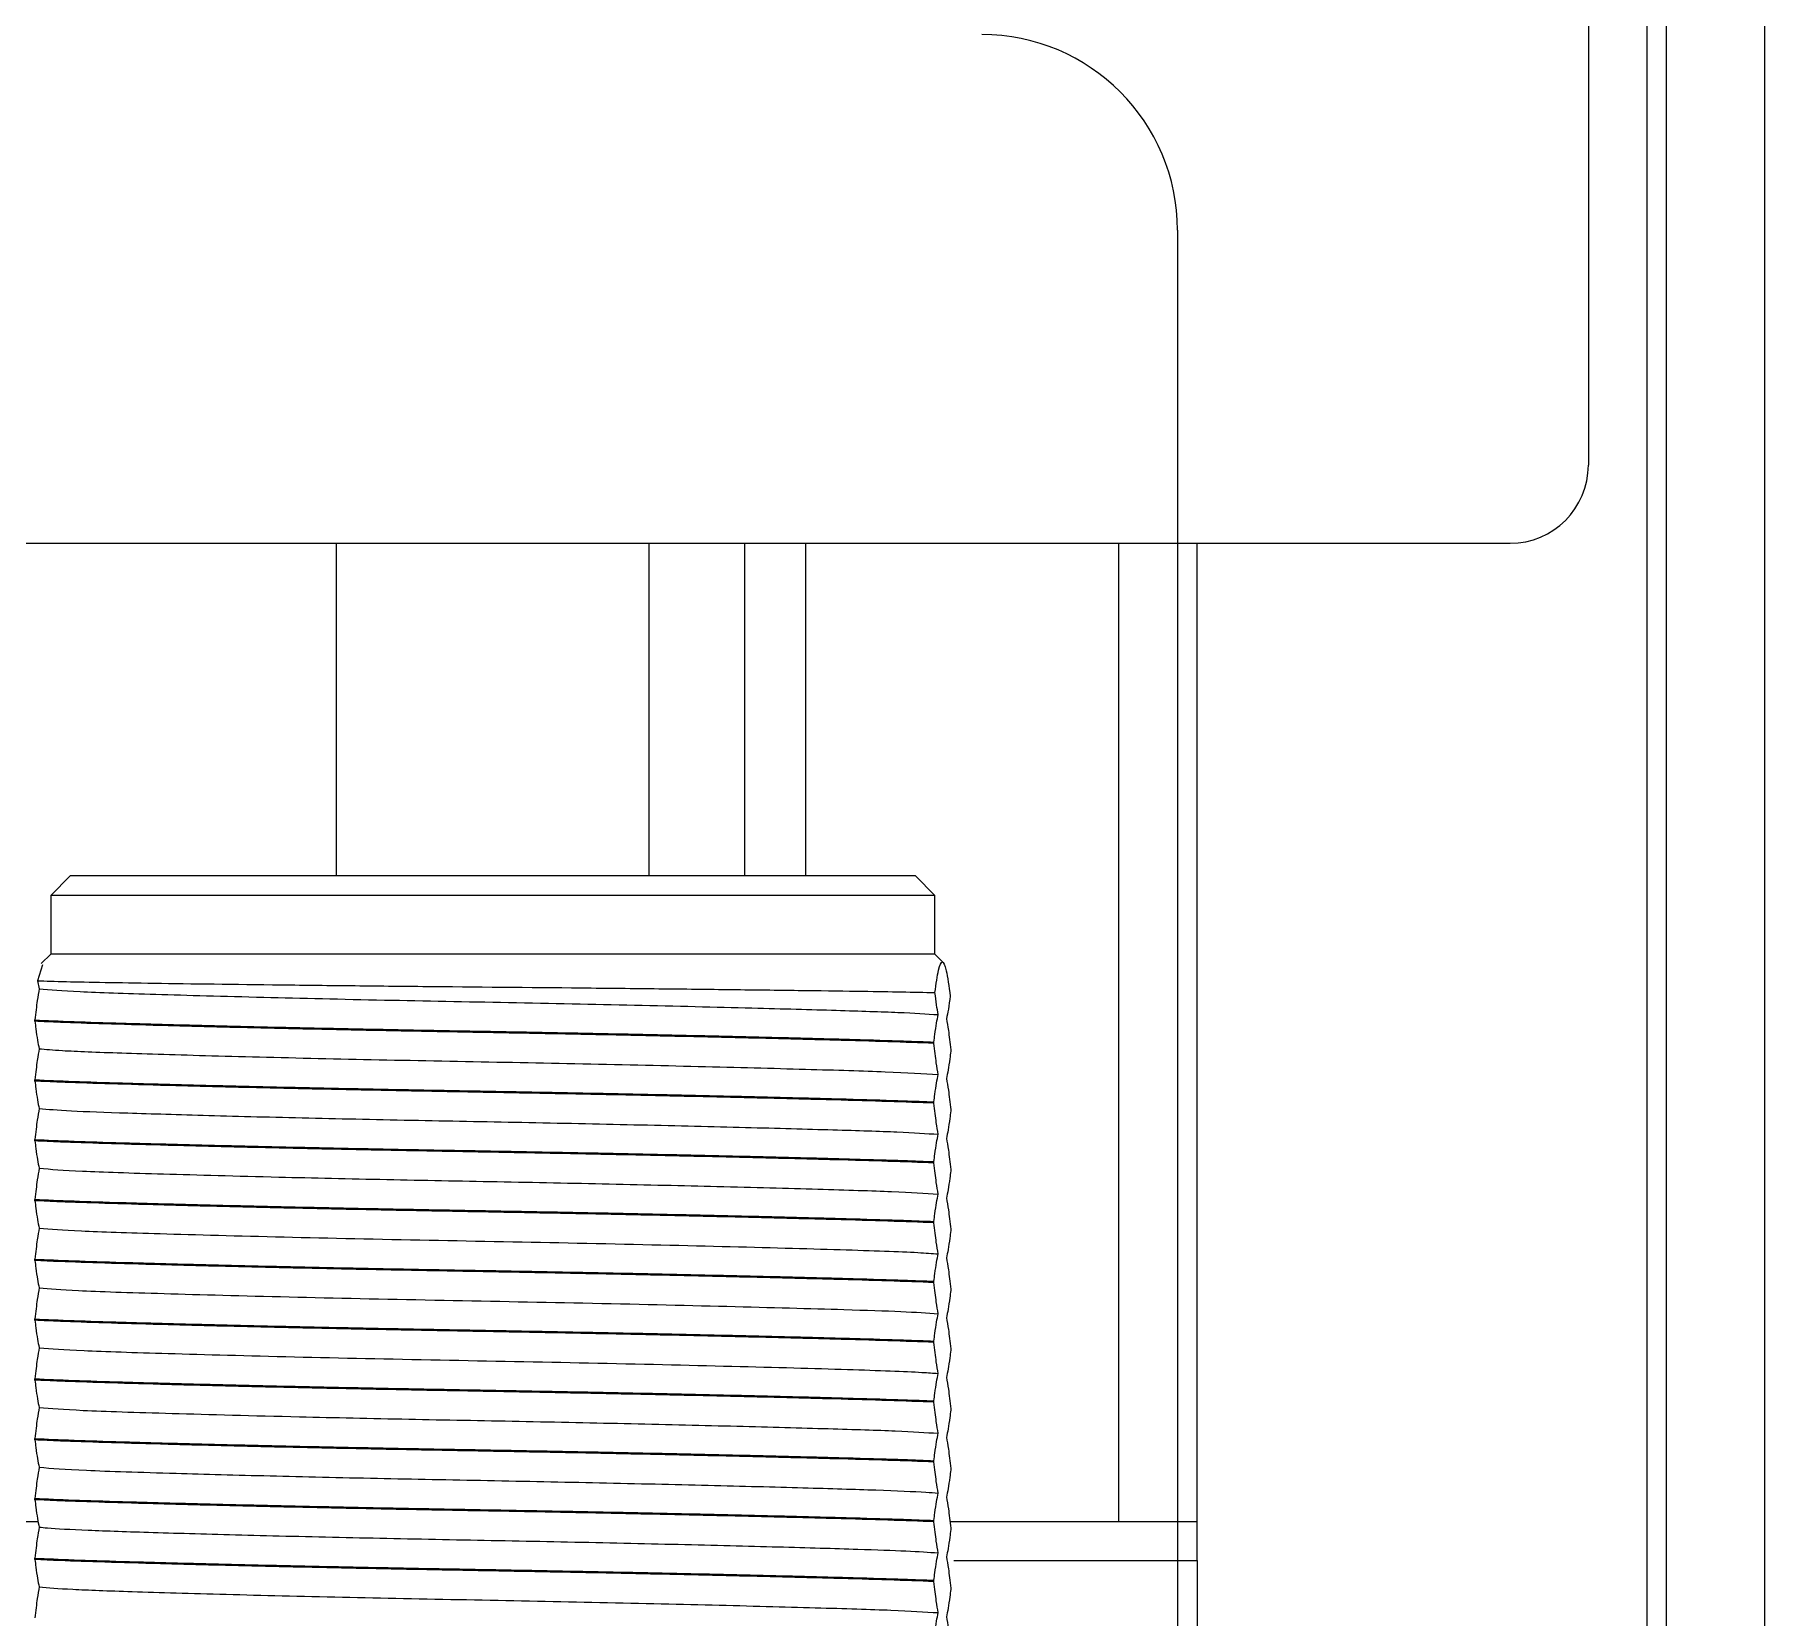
# Model space of a CAD drawing. Extents: x 500 to 100500, y -14500 to 21140.
# Drawn here: x 5968.37 to 6012.58, y 8166.51 to 8206.96 of the extents above; entities that cross this region are included whole.
import ezdxf

# ---------------------------------------------------------------- set-up
doc = ezdxf.new("R2010")
doc.units = 0
doc.linetypes.add('SLD-Solid', pattern=[0])
doc.layers.add('M06SMMF-001B', color=7, linetype='CONTINUOUS')
doc.layers.add('MODEL', color=7, linetype='SLD-Solid', lineweight=15)

# ---------------------------------------------------------------- blocks, each defined once
blk = doc.blocks.new('KA$Cbf7906b1')
at = {"layer": 'MODEL'}
for p, q in [((182.5, 145.6), (182.5, 25.6)), ((167.501, 120.6), (167.501, 60.6))]:
    blk.add_line(p, q, dxfattribs=at)
blk.add_arc((162.5, 120.6), 5, 0, 90, dxfattribs=at)
blk = doc.blocks.new('KA$C03f0ad08')
at = {"layer": 'MODEL', "color": 4}
for p, q in [((179.5, 143.6), (179.5, 1289.6)), ((180, 143.6), (180, 1289.6)), ((178, 764.6), (178, 189.6)), ((109, 187.6), (176, 187.6)), ((146, 187.6), (146, 179.1)), ((154, 179.1), (154, 187.6)), ((156.44, 179.1), (156.44, 187.6)), ((158, 179.1), (158, 187.6)), ((166, 162.6), (166, 187.6)), ((168, 162.6), (168, 187.6)), ((139.2, 179.1), (138.7, 178.6)), ((160.8, 179.1), (139.2, 179.1)), ((161.3, 178.6), (160.8, 179.1)), ((138.7, 178.6), (138.7, 177.1)), ((161.3, 178.6), (138.7, 178.6)), ((161.3, 177.1), (161.3, 178.6)), ((138.7, 177.1), (138.459, 176.859)), ((161.3, 177.1), (138.7, 177.1)), ((161.511, 176.889), (161.3, 177.1)), ((138.489, 176.829), (138.364, 176.421)), ((138.364, 176.421), (138.405, 176.213)), ((138.297, 175.384), (138.297, 175.418)), ((161.275, 174.82), (161.275, 174.854)), ((161.703, 174.654), (161.703, 174.62)), ((138.297, 173.856), (138.297, 173.89)), ((161.275, 173.291), (161.275, 173.325)), ((161.703, 173.126), (161.703, 173.092)), ((138.297, 172.328), (138.297, 172.361)), ((161.275, 171.763), (161.275, 171.797)), ((161.703, 171.597), (161.703, 171.564)), ((138.297, 170.799), (138.297, 170.833)), ((161.275, 170.235), (161.275, 170.269)), ((161.703, 170.069), (161.703, 170.035)), ((138.297, 169.271), (138.297, 169.305)), ((161.275, 168.707), (161.275, 168.74)), ((161.703, 168.541), (161.703, 168.507)), ((138.297, 167.743), (138.297, 167.777)), ((161.275, 167.178), (161.275, 167.212)), ((161.703, 167.012), (161.703, 166.979)), ((138.297, 166.214), (138.297, 166.248)), ((161.275, 165.65), (161.275, 165.684)), ((161.703, 165.484), (161.703, 165.45)), ((138.297, 164.686), (138.297, 164.72)), ((161.275, 164.122), (161.275, 164.155)), ((161.703, 163.956), (161.703, 163.922)), ((138.297, 163.158), (138.297, 163.192)), ((109.56, 162.6), (138.377, 162.6)), ((138.379, 162.59), (124.511, 162.59)), ((161.275, 162.593), (161.275, 162.627)), ((161.684, 162.6), (166, 162.6)), ((161.703, 162.428), (161.703, 162.394)), ((166, 162.6), (168, 162.6)), ((167.98, 162.59), (167.98, 162.6)), ((168, 162.59), (167.98, 162.59)), ((168, 161.6), (168, 162.59)), ((138.297, 161.63), (138.297, 161.663)), ((161.782, 161.6), (168, 161.6)), ((168, 161.6), (168, 155.6)), ((161.275, 161.065), (161.275, 161.099)), ((161.703, 160.899), (161.703, 160.865))]:
    blk.add_line(p, q, dxfattribs=at)
blk.add_arc((176, 189.6), 2, 270, 0, dxfattribs=at)
for points, knots in [([(161.301, 176.119), (161.331, 176.333), (161.392, 176.767), (161.49, 176.969), (161.591, 176.755), (161.656, 176.272), (161.689, 176.027)], [0, 0, 0, 0, 0.239274, 0.48511, 0.738176, 1, 1, 1, 1]), ([(138.364, 176.421), (138.581, 176.413), (138.988, 176.398), (140.047, 176.379), (141.733, 176.352), (143.949, 176.323), (146.462, 176.294), (149.112, 176.268), (151.884, 176.243), (154.501, 176.215), (156.361, 176.193), (158.033, 176.172), (159.863, 176.147), (160.745, 176.13), (161.301, 176.119)], [0, 0, 0, 0, 0.0761134, 0.1431808, 0.2102505, 0.3440621, 0.4113081, 0.4785542, 0.6125513, 0.6803199, 0.7480886, 0.8160441, 0.8839995, 1, 1, 1, 1]), ([(138.405, 176.213), (138.389, 176.119), (138.362, 175.966), (138.326, 175.686), (138.307, 175.507), (138.297, 175.418)], [0, 0, 0, 0, 0.440715, 0.720095, 1, 1, 1, 1]), ([(138.405, 176.213), (138.689, 176.189), (139.255, 176.142), (141.298, 176.076), (143.998, 176), (147.151, 175.927), (150.431, 175.866), (153.69, 175.798), (156.57, 175.729), (158.827, 175.665), (160.493, 175.612), (161.084, 175.573), (161.383, 175.554)], [0, 0, 0, 0, 0.107479, 0.21406, 0.324666, 0.428511, 0.528324, 0.630655, 0.735401, 0.825065, 0.91145, 1, 1, 1, 1]), ([(161.383, 175.554), (161.369, 175.632), (161.341, 175.79), (161.314, 176.009), (161.301, 176.119)], [0, 0, 0, 0, 0.498891, 1, 1, 1, 1]), ([(161.689, 176.027), (161.673, 175.91), (161.643, 175.676), (161.611, 175.524), (161.595, 175.448)], [0, 0, 0, 0, 0.498577, 1, 1, 1, 1]), ([(161.275, 174.854), (161.283, 174.919), (161.304, 175.097), (161.34, 175.348), (161.369, 175.485), (161.383, 175.554)], [0, 0, 0, 0, 0.222516, 0.610328, 1, 1, 1, 1]), ([(138.297, 175.418), (138.605, 175.404), (139.194, 175.378), (140.498, 175.337), (142.003, 175.295), (143.746, 175.251), (145.662, 175.209), (147.704, 175.168), (149.809, 175.13), (151.92, 175.091), (153.978, 175.049), (155.92, 175.006), (157.699, 174.963), (159.249, 174.921), (160.454, 174.886), (161.028, 174.863), (161.275, 174.854)], [0, 0, 0, 0, 0.078879, 0.151094, 0.223309, 0.295526, 0.367743, 0.439964, 0.512185, 0.584401, 0.656616, 0.728832, 0.801048, 0.873269, 0.94549, 1, 1, 1, 1]), ([(138.297, 175.384), (138.305, 175.319), (138.326, 175.141), (138.362, 174.89), (138.391, 174.753), (138.405, 174.684)], [0, 0, 0, 0, 0.222516, 0.610328, 1, 1, 1, 1]), ([(161.275, 174.82), (160.907, 174.834), (160.201, 174.86), (158.75, 174.901), (157.121, 174.943), (155.279, 174.986), (153.292, 175.029), (151.21, 175.07), (149.094, 175.108), (147.004, 175.147), (144.997, 175.189), (143.136, 175.232), (141.464, 175.275), (140.045, 175.317), (138.978, 175.352), (138.502, 175.375), (138.297, 175.384)], [0, 0, 0, 0, 0.078879, 0.151094, 0.223309, 0.295526, 0.367743, 0.439964, 0.512185, 0.584401, 0.656616, 0.728832, 0.801048, 0.873269, 0.94549, 1, 1, 1, 1]), ([(161.595, 175.448), (161.611, 175.355), (161.638, 175.202), (161.674, 174.922), (161.693, 174.743), (161.703, 174.654)], [0, 0, 0, 0, 0.440715, 0.720095, 1, 1, 1, 1]), ([(138.405, 174.684), (138.389, 174.591), (138.362, 174.437), (138.326, 174.157), (138.307, 173.979), (138.297, 173.89)], [0, 0, 0, 0, 0.4407152, 0.7200952, 1, 1, 1, 1]), ([(138.405, 174.684), (138.575, 174.668), (138.979, 174.63), (140.428, 174.575), (142.734, 174.505), (145.649, 174.432), (148.866, 174.366), (152.161, 174.304), (155.324, 174.232), (158.053, 174.159), (160.251, 174.095), (160.995, 174.049), (161.383, 174.025)], [0, 0, 0, 0, 0.072165, 0.171754, 0.275136, 0.379826, 0.481696, 0.581799, 0.685905, 0.790259, 0.890843, 1, 1, 1, 1]), ([(161.383, 174.025), (161.367, 174.119), (161.34, 174.272), (161.305, 174.552), (161.285, 174.731), (161.275, 174.82)], [0, 0, 0, 0, 0.440715, 0.720095, 1, 1, 1, 1]), ([(161.703, 174.62), (161.695, 174.555), (161.674, 174.376), (161.638, 174.126), (161.609, 173.989), (161.595, 173.92)], [0, 0, 0, 0, 0.222516, 0.610328, 1, 1, 1, 1]), ([(138.297, 173.89), (138.605, 173.876), (139.194, 173.85), (140.498, 173.808), (142.003, 173.766), (143.746, 173.723), (145.662, 173.68), (147.704, 173.639), (149.809, 173.601), (151.92, 173.562), (153.978, 173.52), (155.92, 173.477), (157.699, 173.434), (159.249, 173.393), (160.454, 173.357), (161.028, 173.335), (161.275, 173.325)], [0, 0, 0, 0, 0.078879, 0.151094, 0.223309, 0.295526, 0.367743, 0.439964, 0.512185, 0.584401, 0.656616, 0.728832, 0.801048, 0.873269, 0.94549, 1, 1, 1, 1]), ([(138.297, 173.856), (138.305, 173.791), (138.326, 173.612), (138.362, 173.362), (138.391, 173.225), (138.405, 173.156)], [0, 0, 0, 0, 0.222516, 0.610328, 1, 1, 1, 1]), ([(161.275, 173.291), (160.907, 173.305), (160.201, 173.332), (158.75, 173.373), (157.121, 173.415), (155.279, 173.458), (153.292, 173.501), (151.21, 173.542), (149.094, 173.58), (147.004, 173.619), (144.997, 173.661), (143.136, 173.704), (141.464, 173.747), (140.045, 173.789), (138.978, 173.824), (138.502, 173.846), (138.297, 173.856)], [0, 0, 0, 0, 0.078879, 0.151094, 0.223309, 0.295526, 0.367743, 0.439964, 0.512185, 0.584401, 0.656616, 0.728832, 0.801048, 0.873269, 0.94549, 1, 1, 1, 1]), ([(161.275, 173.325), (161.283, 173.39), (161.304, 173.569), (161.34, 173.82), (161.369, 173.957), (161.383, 174.025)], [0, 0, 0, 0, 0.222516, 0.610328, 1, 1, 1, 1]), ([(161.595, 173.92), (161.611, 173.826), (161.638, 173.673), (161.674, 173.393), (161.693, 173.215), (161.703, 173.126)], [0, 0, 0, 0, 0.440715, 0.720095, 1, 1, 1, 1]), ([(138.405, 173.156), (138.389, 173.062), (138.362, 172.909), (138.326, 172.629), (138.307, 172.451), (138.297, 172.361)], [0, 0, 0, 0, 0.4407152, 0.7200952, 1, 1, 1, 1]), ([(138.405, 173.156), (138.634, 173.136), (139.084, 173.096), (140.611, 173.042), (142.672, 172.979), (145.231, 172.914), (148.046, 172.853), (150.96, 172.799), (153.836, 172.738), (156.515, 172.673), (158.744, 172.611), (160.47, 172.557), (161.077, 172.517), (161.383, 172.497)], [0, 0, 0, 0, 0.091286, 0.179862, 0.27187, 0.365016, 0.45637, 0.54473, 0.636124, 0.729273, 0.821249, 0.909801, 1, 1, 1, 1]), ([(161.383, 172.497), (161.367, 172.591), (161.34, 172.744), (161.305, 173.024), (161.285, 173.202), (161.275, 173.291)], [0, 0, 0, 0, 0.440715, 0.720095, 1, 1, 1, 1]), ([(161.703, 173.092), (161.695, 173.027), (161.674, 172.848), (161.638, 172.597), (161.609, 172.46), (161.595, 172.392)], [0, 0, 0, 0, 0.222516, 0.610328, 1, 1, 1, 1]), ([(161.275, 171.797), (161.283, 171.862), (161.304, 172.041), (161.34, 172.291), (161.369, 172.428), (161.383, 172.497)], [0, 0, 0, 0, 0.2225156, 0.6103284, 1, 1, 1, 1]), ([(138.297, 172.361), (138.605, 172.348), (139.194, 172.321), (140.498, 172.28), (142.003, 172.238), (143.746, 172.195), (145.662, 172.152), (147.704, 172.111), (149.809, 172.073), (151.92, 172.034), (153.978, 171.992), (155.92, 171.949), (157.699, 171.906), (159.249, 171.864), (160.454, 171.829), (161.028, 171.807), (161.275, 171.797)], [0, 0, 0, 0, 0.078879, 0.151094, 0.223309, 0.295526, 0.367743, 0.439964, 0.512185, 0.584401, 0.656616, 0.728832, 0.801048, 0.873269, 0.94549, 1, 1, 1, 1]), ([(161.275, 171.763), (160.907, 171.777), (160.201, 171.803), (158.75, 171.844), (157.121, 171.887), (155.279, 171.93), (153.292, 171.973), (151.21, 172.014), (149.094, 172.052), (147.004, 172.091), (144.997, 172.133), (143.136, 172.176), (141.464, 172.219), (140.045, 172.26), (138.978, 172.296), (138.502, 172.318), (138.297, 172.328)], [0, 0, 0, 0, 0.078879, 0.151094, 0.223309, 0.295526, 0.367743, 0.439964, 0.512185, 0.584401, 0.656616, 0.728832, 0.801048, 0.873269, 0.94549, 1, 1, 1, 1]), ([(138.297, 172.328), (138.305, 172.263), (138.326, 172.084), (138.362, 171.833), (138.391, 171.696), (138.405, 171.628)], [0, 0, 0, 0, 0.2225156, 0.6103284, 1, 1, 1, 1]), ([(161.595, 172.392), (161.611, 172.298), (161.638, 172.145), (161.674, 171.865), (161.693, 171.687), (161.703, 171.597)], [0, 0, 0, 0, 0.440715, 0.720095, 1, 1, 1, 1]), ([(138.405, 171.628), (138.389, 171.534), (138.362, 171.381), (138.326, 171.101), (138.307, 170.922), (138.297, 170.833)], [0, 0, 0, 0, 0.440715, 0.720095, 1, 1, 1, 1]), ([(138.405, 171.628), (138.705, 171.603), (139.303, 171.555), (141.491, 171.485), (144.243, 171.409), (147.23, 171.341), (150.129, 171.287), (153.03, 171.228), (155.874, 171.162), (158.368, 171.094), (160.361, 171.034), (161.04, 170.99), (161.383, 170.969)], [0, 0, 0, 0, 0.111764, 0.223071, 0.338366, 0.430574, 0.519332, 0.609779, 0.702781, 0.803886, 0.901135, 1, 1, 1, 1]), ([(161.383, 170.969), (161.367, 171.062), (161.34, 171.216), (161.305, 171.496), (161.285, 171.674), (161.275, 171.763)], [0, 0, 0, 0, 0.440715, 0.720095, 1, 1, 1, 1]), ([(161.703, 171.564), (161.695, 171.498), (161.674, 171.32), (161.638, 171.069), (161.609, 170.932), (161.595, 170.864)], [0, 0, 0, 0, 0.222516, 0.610328, 1, 1, 1, 1]), ([(138.297, 170.833), (138.605, 170.819), (139.194, 170.793), (140.498, 170.752), (142.003, 170.71), (143.746, 170.667), (145.662, 170.624), (147.704, 170.583), (149.809, 170.545), (151.92, 170.506), (153.978, 170.464), (155.92, 170.421), (157.699, 170.378), (159.249, 170.336), (160.454, 170.301), (161.028, 170.278), (161.275, 170.269)], [0, 0, 0, 0, 0.078879, 0.151094, 0.223309, 0.295526, 0.367743, 0.439964, 0.512185, 0.584401, 0.656616, 0.728832, 0.801048, 0.873269, 0.94549, 1, 1, 1, 1]), ([(138.297, 170.799), (138.305, 170.734), (138.326, 170.556), (138.362, 170.305), (138.391, 170.168), (138.405, 170.099)], [0, 0, 0, 0, 0.222516, 0.610328, 1, 1, 1, 1]), ([(161.275, 170.235), (160.907, 170.249), (160.201, 170.275), (158.75, 170.316), (157.121, 170.358), (155.279, 170.402), (153.292, 170.444), (151.21, 170.485), (149.094, 170.523), (147.004, 170.562), (144.997, 170.604), (143.136, 170.647), (141.464, 170.69), (140.045, 170.732), (138.978, 170.767), (138.502, 170.79), (138.297, 170.799)], [0, 0, 0, 0, 0.078879, 0.151094, 0.223309, 0.295526, 0.367743, 0.439964, 0.512185, 0.584401, 0.656616, 0.728832, 0.801048, 0.873269, 0.94549, 1, 1, 1, 1]), ([(161.275, 170.269), (161.283, 170.334), (161.304, 170.512), (161.34, 170.763), (161.369, 170.9), (161.383, 170.969)], [0, 0, 0, 0, 0.222516, 0.610328, 1, 1, 1, 1]), ([(161.595, 170.864), (161.611, 170.77), (161.638, 170.617), (161.674, 170.337), (161.693, 170.158), (161.703, 170.069)], [0, 0, 0, 0, 0.440715, 0.720095, 1, 1, 1, 1]), ([(161.383, 169.44), (161.367, 169.534), (161.34, 169.687), (161.305, 169.967), (161.285, 170.146), (161.275, 170.235)], [0, 0, 0, 0, 0.440715, 0.720095, 1, 1, 1, 1]), ([(138.405, 170.099), (138.389, 170.006), (138.362, 169.852), (138.326, 169.573), (138.307, 169.394), (138.297, 169.305)], [0, 0, 0, 0, 0.440715, 0.720095, 1, 1, 1, 1]), ([(138.405, 170.099), (138.698, 170.075), (139.282, 170.028), (141.473, 169.957), (144.543, 169.872), (148.313, 169.791), (152.25, 169.718), (155.964, 169.632), (159, 169.548), (160.699, 169.49), (161.224, 169.452), (161.383, 169.44)], [0, 0, 0, 0, 0.1100219, 0.2193881, 0.3432602, 0.4651842, 0.583786, 0.7073276, 0.8300192, 0.9483369, 1, 1, 1, 1]), ([(161.703, 170.035), (161.695, 169.97), (161.674, 169.791), (161.638, 169.541), (161.609, 169.404), (161.595, 169.335)], [0, 0, 0, 0, 0.222516, 0.610328, 1, 1, 1, 1]), ([(161.275, 168.74), (161.283, 168.806), (161.304, 168.984), (161.34, 169.235), (161.369, 169.372), (161.383, 169.44)], [0, 0, 0, 0, 0.222516, 0.610328, 1, 1, 1, 1]), ([(161.595, 169.335), (161.611, 169.242), (161.638, 169.088), (161.674, 168.808), (161.693, 168.63), (161.703, 168.541)], [0, 0, 0, 0, 0.440715, 0.720095, 1, 1, 1, 1]), ([(138.297, 169.305), (138.605, 169.291), (139.194, 169.265), (140.498, 169.224), (142.003, 169.181), (143.746, 169.138), (145.662, 169.095), (147.704, 169.054), (149.809, 169.016), (151.92, 168.977), (153.978, 168.935), (155.92, 168.892), (157.699, 168.85), (159.249, 168.808), (160.454, 168.772), (161.028, 168.75), (161.275, 168.74)], [0, 0, 0, 0, 0.078879, 0.151094, 0.223309, 0.295526, 0.367743, 0.439964, 0.512185, 0.584401, 0.656616, 0.728832, 0.801048, 0.873269, 0.94549, 1, 1, 1, 1]), ([(161.275, 168.707), (160.907, 168.72), (160.201, 168.747), (158.75, 168.788), (157.121, 168.83), (155.279, 168.873), (153.292, 168.916), (151.21, 168.957), (149.094, 168.995), (147.004, 169.034), (144.997, 169.076), (143.136, 169.119), (141.464, 169.162), (140.045, 169.204), (138.978, 169.239), (138.502, 169.261), (138.297, 169.271)], [0, 0, 0, 0, 0.078879, 0.151094, 0.223309, 0.295526, 0.367743, 0.439964, 0.512185, 0.584401, 0.656616, 0.728832, 0.801048, 0.873269, 0.94549, 1, 1, 1, 1]), ([(138.297, 169.271), (138.305, 169.206), (138.326, 169.027), (138.362, 168.777), (138.391, 168.64), (138.405, 168.571)], [0, 0, 0, 0, 0.2225156, 0.6103284, 1, 1, 1, 1]), ([(138.405, 168.571), (138.389, 168.477), (138.362, 168.324), (138.326, 168.044), (138.307, 167.866), (138.297, 167.777)], [0, 0, 0, 0, 0.440715, 0.720095, 1, 1, 1, 1]), ([(138.405, 168.571), (138.679, 168.548), (139.265, 168.499), (141.489, 168.428), (144.674, 168.341), (148.459, 168.26), (152.394, 168.186), (156.091, 168.1), (158.793, 168.025), (160.549, 167.968), (161.103, 167.931), (161.383, 167.912)], [0, 0, 0, 0, 0.104418, 0.223855, 0.347761, 0.469467, 0.588169, 0.711785, 0.834297, 0.916, 1, 1, 1, 1]), ([(161.383, 167.912), (161.367, 168.006), (161.34, 168.159), (161.305, 168.439), (161.285, 168.617), (161.275, 168.707)], [0, 0, 0, 0, 0.440715, 0.720095, 1, 1, 1, 1]), ([(161.703, 168.507), (161.695, 168.442), (161.674, 168.263), (161.638, 168.013), (161.609, 167.876), (161.595, 167.807)], [0, 0, 0, 0, 0.222516, 0.610328, 1, 1, 1, 1]), ([(138.297, 167.777), (138.605, 167.763), (139.194, 167.736), (140.498, 167.695), (142.003, 167.653), (143.746, 167.61), (145.662, 167.567), (147.704, 167.526), (149.809, 167.488), (151.92, 167.449), (153.978, 167.407), (155.92, 167.364), (157.699, 167.321), (159.249, 167.279), (160.454, 167.244), (161.028, 167.222), (161.275, 167.212)], [0, 0, 0, 0, 0.078879, 0.151094, 0.223309, 0.295526, 0.367743, 0.439964, 0.512185, 0.584401, 0.656616, 0.728832, 0.801048, 0.873269, 0.94549, 1, 1, 1, 1]), ([(161.275, 167.178), (160.907, 167.192), (160.201, 167.219), (158.75, 167.26), (157.121, 167.302), (155.279, 167.345), (153.292, 167.388), (151.21, 167.429), (149.094, 167.467), (147.004, 167.506), (144.997, 167.548), (143.136, 167.591), (141.464, 167.634), (140.045, 167.675), (138.978, 167.711), (138.502, 167.733), (138.297, 167.743)], [0, 0, 0, 0, 0.078879, 0.1510942, 0.2233094, 0.2955263, 0.3677432, 0.439964, 0.5121848, 0.5844005, 0.6566163, 0.7288322, 0.8010482, 0.8732691, 0.9454899, 1, 1, 1, 1]), ([(138.297, 167.743), (138.305, 167.678), (138.326, 167.499), (138.362, 167.248), (138.391, 167.111), (138.405, 167.043)], [0, 0, 0, 0, 0.222516, 0.610328, 1, 1, 1, 1]), ([(161.275, 167.212), (161.283, 167.277), (161.304, 167.456), (161.34, 167.706), (161.369, 167.843), (161.383, 167.912)], [0, 0, 0, 0, 0.2225156, 0.6103284, 1, 1, 1, 1]), ([(161.595, 167.807), (161.611, 167.713), (161.638, 167.56), (161.674, 167.28), (161.693, 167.102), (161.703, 167.012)], [0, 0, 0, 0, 0.440715, 0.720095, 1, 1, 1, 1]), ([(161.383, 166.384), (161.367, 166.477), (161.34, 166.631), (161.305, 166.911), (161.285, 167.089), (161.275, 167.178)], [0, 0, 0, 0, 0.440715, 0.720095, 1, 1, 1, 1]), ([(138.405, 167.043), (138.389, 166.949), (138.362, 166.796), (138.326, 166.516), (138.307, 166.338), (138.297, 166.248)], [0, 0, 0, 0, 0.440715, 0.720095, 1, 1, 1, 1]), ([(138.405, 167.043), (138.714, 167.018), (139.33, 166.969), (141.642, 166.895), (144.807, 166.809), (148.604, 166.729), (152.538, 166.655), (156.217, 166.569), (159.191, 166.486), (160.769, 166.43), (161.254, 166.393), (161.383, 166.384)], [0, 0, 0, 0, 0.11431, 0.228434, 0.352409, 0.473934, 0.592801, 0.716528, 0.838896, 0.95731, 1, 1, 1, 1]), ([(161.703, 166.979), (161.695, 166.913), (161.674, 166.735), (161.638, 166.484), (161.609, 166.347), (161.595, 166.279)], [0, 0, 0, 0, 0.222516, 0.610328, 1, 1, 1, 1]), ([(138.297, 166.248), (138.605, 166.234), (139.194, 166.208), (140.498, 166.167), (142.003, 166.125), (143.746, 166.082), (145.662, 166.039), (147.704, 165.998), (149.809, 165.96), (151.92, 165.921), (153.978, 165.879), (155.92, 165.836), (157.699, 165.793), (159.249, 165.751), (160.454, 165.716), (161.028, 165.693), (161.275, 165.684)], [0, 0, 0, 0, 0.078879, 0.151094, 0.223309, 0.295526, 0.367743, 0.439964, 0.512185, 0.584401, 0.656616, 0.728832, 0.801048, 0.873269, 0.94549, 1, 1, 1, 1]), ([(161.275, 165.684), (161.283, 165.749), (161.304, 165.928), (161.34, 166.178), (161.369, 166.315), (161.383, 166.384)], [0, 0, 0, 0, 0.222516, 0.610328, 1, 1, 1, 1]), ([(161.595, 166.279), (161.611, 166.185), (161.638, 166.032), (161.674, 165.752), (161.693, 165.573), (161.703, 165.484)], [0, 0, 0, 0, 0.440715, 0.720095, 1, 1, 1, 1]), ([(138.297, 166.214), (138.305, 166.149), (138.326, 165.971), (138.362, 165.72), (138.391, 165.583), (138.405, 165.515)], [0, 0, 0, 0, 0.222516, 0.610328, 1, 1, 1, 1]), ([(161.275, 165.65), (160.907, 165.664), (160.201, 165.69), (158.75, 165.731), (157.121, 165.774), (155.279, 165.817), (153.292, 165.859), (151.21, 165.9), (149.094, 165.938), (147.004, 165.977), (144.997, 166.019), (143.136, 166.062), (141.464, 166.105), (140.045, 166.147), (138.978, 166.182), (138.502, 166.205), (138.297, 166.214)], [0, 0, 0, 0, 0.078879, 0.151094, 0.223309, 0.295526, 0.367743, 0.439964, 0.512185, 0.584401, 0.656616, 0.728832, 0.801048, 0.873269, 0.94549, 1, 1, 1, 1]), ([(138.405, 165.515), (138.389, 165.421), (138.362, 165.268), (138.326, 164.988), (138.307, 164.809), (138.297, 164.72)], [0, 0, 0, 0, 0.440715, 0.720095, 1, 1, 1, 1]), ([(138.405, 165.515), (138.709, 165.49), (139.336, 165.439), (141.697, 165.365), (144.68, 165.285), (147.797, 165.216), (150.707, 165.163), (153.592, 165.102), (156.321, 165.037), (158.629, 164.973), (160.436, 164.917), (161.065, 164.876), (161.383, 164.855)], [0, 0, 0, 0, 0.112909, 0.232712, 0.356591, 0.448275, 0.536725, 0.627899, 0.721076, 0.815781, 0.906907, 1, 1, 1, 1]), ([(161.383, 164.855), (161.367, 164.949), (161.34, 165.102), (161.305, 165.382), (161.285, 165.561), (161.275, 165.65)], [0, 0, 0, 0, 0.440715, 0.720095, 1, 1, 1, 1]), ([(161.703, 165.45), (161.695, 165.385), (161.674, 165.207), (161.638, 164.956), (161.609, 164.819), (161.595, 164.75)], [0, 0, 0, 0, 0.222516, 0.610328, 1, 1, 1, 1]), ([(138.297, 164.72), (138.605, 164.706), (139.194, 164.68), (140.498, 164.639), (142.003, 164.596), (143.746, 164.553), (145.662, 164.51), (147.704, 164.47), (149.809, 164.432), (151.92, 164.393), (153.978, 164.351), (155.92, 164.308), (157.699, 164.265), (159.249, 164.223), (160.454, 164.188), (161.028, 164.165), (161.275, 164.155)], [0, 0, 0, 0, 0.078879, 0.151094, 0.223309, 0.295526, 0.367743, 0.439964, 0.512185, 0.584401, 0.656616, 0.728832, 0.801048, 0.873269, 0.94549, 1, 1, 1, 1]), ([(161.275, 164.122), (160.907, 164.135), (160.201, 164.162), (158.75, 164.203), (157.121, 164.245), (155.279, 164.288), (153.292, 164.331), (151.21, 164.372), (149.094, 164.41), (147.004, 164.449), (144.997, 164.491), (143.136, 164.534), (141.464, 164.577), (140.045, 164.619), (138.978, 164.654), (138.502, 164.677), (138.297, 164.686)], [0, 0, 0, 0, 0.078879, 0.151094, 0.223309, 0.295526, 0.367743, 0.439964, 0.512185, 0.584401, 0.656616, 0.728832, 0.801048, 0.873269, 0.94549, 1, 1, 1, 1]), ([(138.297, 164.686), (138.305, 164.621), (138.326, 164.442), (138.362, 164.192), (138.391, 164.055), (138.405, 163.986)], [0, 0, 0, 0, 0.222516, 0.610328, 1, 1, 1, 1]), ([(161.275, 164.155), (161.283, 164.221), (161.304, 164.399), (161.34, 164.65), (161.369, 164.787), (161.383, 164.855)], [0, 0, 0, 0, 0.222516, 0.610328, 1, 1, 1, 1]), ([(161.595, 164.75), (161.611, 164.657), (161.638, 164.503), (161.674, 164.223), (161.693, 164.045), (161.703, 163.956)], [0, 0, 0, 0, 0.440715, 0.720095, 1, 1, 1, 1]), ([(161.383, 163.327), (161.367, 163.421), (161.34, 163.574), (161.305, 163.854), (161.285, 164.032), (161.275, 164.122)], [0, 0, 0, 0, 0.440715, 0.720095, 1, 1, 1, 1]), ([(138.405, 163.986), (138.389, 163.892), (138.362, 163.739), (138.326, 163.459), (138.307, 163.281), (138.297, 163.192)], [0, 0, 0, 0, 0.440715, 0.720095, 1, 1, 1, 1]), ([(138.405, 163.986), (138.729, 163.961), (139.378, 163.909), (141.611, 163.84), (144.237, 163.768), (146.984, 163.705), (149.877, 163.65), (152.784, 163.591), (155.56, 163.527), (157.986, 163.464), (159.881, 163.406), (160.923, 163.362), (161.284, 163.335), (161.383, 163.327)], [0, 0, 0, 0, 0.118415, 0.237154, 0.330255, 0.422638, 0.51162, 0.6017, 0.694569, 0.787353, 0.877192, 0.966375, 1, 1, 1, 1]), ([(161.703, 163.922), (161.695, 163.857), (161.674, 163.678), (161.638, 163.428), (161.609, 163.291), (161.595, 163.222)], [0, 0, 0, 0, 0.222516, 0.610328, 1, 1, 1, 1]), ([(138.297, 163.192), (138.605, 163.178), (139.194, 163.151), (140.498, 163.11), (142.003, 163.068), (143.746, 163.025), (145.662, 162.982), (147.704, 162.941), (149.809, 162.903), (151.92, 162.864), (153.978, 162.822), (155.92, 162.779), (157.699, 162.736), (159.249, 162.695), (160.454, 162.659), (161.028, 162.637), (161.275, 162.627)], [0, 0, 0, 0, 0.078879, 0.151094, 0.223309, 0.295526, 0.367743, 0.439964, 0.512185, 0.584401, 0.656616, 0.728832, 0.801048, 0.873269, 0.94549, 1, 1, 1, 1]), ([(161.275, 162.593), (160.907, 162.607), (160.201, 162.634), (158.75, 162.675), (157.121, 162.717), (155.279, 162.76), (153.292, 162.803), (151.21, 162.844), (149.094, 162.882), (147.004, 162.921), (144.997, 162.963), (143.136, 163.006), (141.464, 163.049), (140.045, 163.091), (138.978, 163.126), (138.502, 163.148), (138.297, 163.158)], [0, 0, 0, 0, 0.078879, 0.151094, 0.223309, 0.295526, 0.367743, 0.439964, 0.512185, 0.584401, 0.656616, 0.728832, 0.801048, 0.873269, 0.94549, 1, 1, 1, 1]), ([(138.297, 163.158), (138.305, 163.093), (138.326, 162.914), (138.362, 162.663), (138.391, 162.527), (138.405, 162.458)], [0, 0, 0, 0, 0.222516, 0.610328, 1, 1, 1, 1]), ([(161.275, 162.627), (161.283, 162.692), (161.304, 162.871), (161.34, 163.122), (161.369, 163.258), (161.383, 163.327)], [0, 0, 0, 0, 0.2225156, 0.6103284, 1, 1, 1, 1]), ([(161.595, 163.222), (161.611, 163.128), (161.638, 162.975), (161.674, 162.695), (161.693, 162.517), (161.703, 162.428)], [0, 0, 0, 0, 0.440715, 0.720095, 1, 1, 1, 1]), ([(138.405, 162.458), (138.389, 162.364), (138.362, 162.211), (138.326, 161.931), (138.307, 161.753), (138.297, 161.663)], [0, 0, 0, 0, 0.440715, 0.720095, 1, 1, 1, 1]), ([(138.405, 162.458), (138.471, 162.451), (138.717, 162.423), (139.565, 162.38), (141.253, 162.322), (143.514, 162.258), (146.184, 162.194), (149.05, 162.136), (151.966, 162.081), (154.796, 162.017), (157.348, 161.953), (159.278, 161.896), (160.655, 161.849), (161.138, 161.816), (161.383, 161.799)], [0, 0, 0, 0, 0.032478, 0.121658, 0.211395, 0.304108, 0.396942, 0.487023, 0.575916, 0.668221, 0.761279, 0.852172, 0.924917, 1, 1, 1, 1]), ([(161.383, 161.799), (161.367, 161.893), (161.34, 162.046), (161.305, 162.326), (161.285, 162.504), (161.275, 162.593)], [0, 0, 0, 0, 0.440715, 0.720095, 1, 1, 1, 1]), ([(161.703, 162.394), (161.695, 162.329), (161.674, 162.15), (161.638, 161.899), (161.609, 161.762), (161.595, 161.694)], [0, 0, 0, 0, 0.222516, 0.610328, 1, 1, 1, 1]), ([(138.297, 161.663), (138.605, 161.65), (139.194, 161.623), (140.498, 161.582), (142.003, 161.54), (143.746, 161.497), (145.662, 161.454), (147.704, 161.413), (149.809, 161.375), (151.92, 161.336), (153.978, 161.294), (155.92, 161.251), (157.699, 161.208), (159.249, 161.166), (160.454, 161.131), (161.028, 161.109), (161.275, 161.099)], [0, 0, 0, 0, 0.078879, 0.151094, 0.223309, 0.295526, 0.367743, 0.439964, 0.512185, 0.584401, 0.656616, 0.728832, 0.801048, 0.873269, 0.94549, 1, 1, 1, 1]), ([(161.275, 161.065), (160.907, 161.079), (160.201, 161.105), (158.75, 161.146), (157.121, 161.189), (155.279, 161.232), (153.292, 161.275), (151.21, 161.315), (149.094, 161.353), (147.004, 161.393), (144.997, 161.435), (143.136, 161.478), (141.464, 161.52), (140.045, 161.562), (138.978, 161.597), (138.502, 161.62), (138.297, 161.63)], [0, 0, 0, 0, 0.078879, 0.151094, 0.223309, 0.295526, 0.367743, 0.439964, 0.512185, 0.584401, 0.656616, 0.728832, 0.801048, 0.873269, 0.94549, 1, 1, 1, 1]), ([(138.297, 161.63), (138.305, 161.564), (138.326, 161.386), (138.362, 161.135), (138.391, 160.998), (138.405, 160.93)], [0, 0, 0, 0, 0.222516, 0.610328, 1, 1, 1, 1]), ([(161.275, 161.099), (161.283, 161.164), (161.304, 161.343), (161.34, 161.593), (161.369, 161.73), (161.383, 161.799)], [0, 0, 0, 0, 0.222516, 0.610328, 1, 1, 1, 1]), ([(161.595, 161.694), (161.611, 161.6), (161.638, 161.447), (161.674, 161.167), (161.693, 160.988), (161.703, 160.899)], [0, 0, 0, 0, 0.440715, 0.720095, 1, 1, 1, 1]), ([(138.405, 160.93), (138.389, 160.836), (138.362, 160.683), (138.326, 160.403), (138.307, 160.224), (138.297, 160.135)], [0, 0, 0, 0, 0.440715, 0.720095, 1, 1, 1, 1]), ([(138.405, 160.93), (138.642, 160.909), (139.11, 160.868), (140.765, 160.81), (143.1, 160.74), (146.073, 160.668), (149.313, 160.603), (152.586, 160.54), (155.683, 160.468), (158.306, 160.397), (160.343, 160.336), (161.035, 160.293), (161.383, 160.271)], [0, 0, 0, 0, 0.09373, 0.185528, 0.289322, 0.393859, 0.495046, 0.595703, 0.698536, 0.801118, 0.899799, 1, 1, 1, 1]), ([(161.383, 160.271), (161.367, 160.364), (161.34, 160.517), (161.305, 160.797), (161.285, 160.976), (161.275, 161.065)], [0, 0, 0, 0, 0.440715, 0.720095, 1, 1, 1, 1]), ([(161.703, 160.865), (161.695, 160.8), (161.674, 160.622), (161.638, 160.371), (161.609, 160.234), (161.595, 160.165)], [0, 0, 0, 0, 0.222516, 0.610328, 1, 1, 1, 1]), ([(161.275, 159.571), (161.283, 159.636), (161.304, 159.814), (161.34, 160.065), (161.369, 160.202), (161.383, 160.271)], [0, 0, 0, 0, 0.222516, 0.610328, 1, 1, 1, 1]), ([(161.595, 160.165), (161.611, 160.072), (161.638, 159.919), (161.674, 159.639), (161.693, 159.46), (161.703, 159.371)], [0, 0, 0, 0, 0.440715, 0.720095, 1, 1, 1, 1])]:
    blk.add_open_spline(points, degree=3, knots=knots, dxfattribs=at)

msp = doc.modelspace()

# ---------------------------------------------------------------- block references
at = {"layer": 'M06SMMF-001B'}
for name, p in [('KA$C03f0ad08', (5830.082, 8006.362, -10.475)), ('KA$Cbf7906b1', (5830.082, 8081.362, -10.475))]:
    msp.add_blockref(name, p, dxfattribs=at)

doc.saveas('drawing.dxf')
